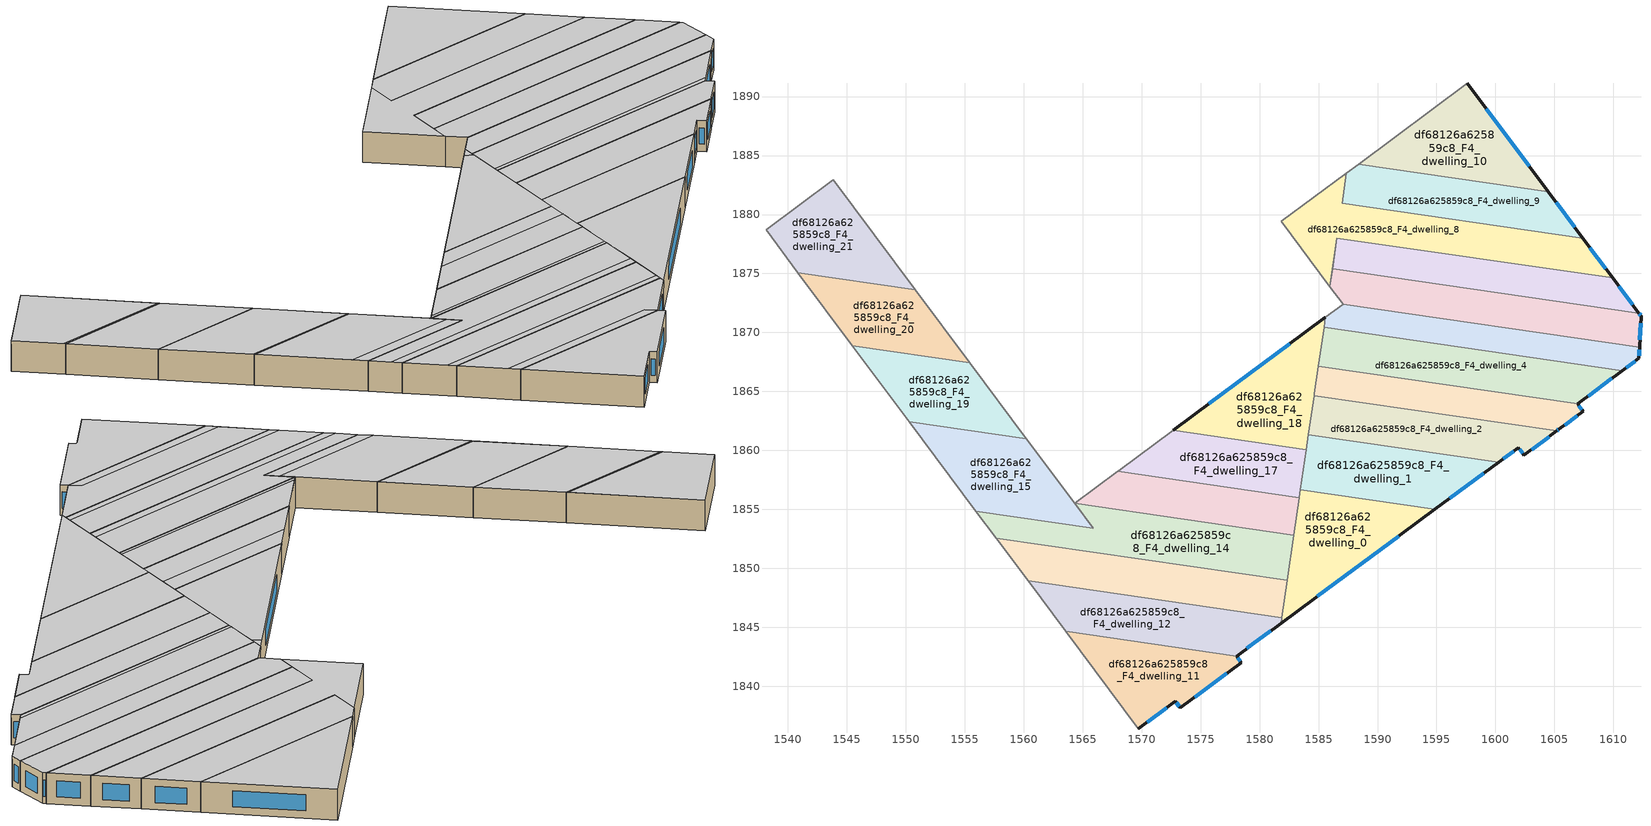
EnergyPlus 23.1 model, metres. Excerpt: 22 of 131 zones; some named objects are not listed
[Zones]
df68126a625859c8_F4_dwelling_0
 floor to df68126a625859c8_F3_dwelling_0 (EU_floor_Construction): 1594.87,1855 1581.83,1845.36 1583.47,1856.66 z12
 wall outside (EU_wall_Construction): 1581.83,1845.36 1594.87,1855 z12:15
 wall to df68126a625859c8_F4_dwelling_1 (EU_wall_Construction): 1594.87,1855 1583.47,1856.66 z12:15
 wall to df68126a625859c8_F4_dwelling_14 (EU_wall_Construction): 1582.91,1852.82 1582.36,1848.98 z12:15
 wall to df68126a625859c8_F4_dwelling_12 (EU_wall_Construction): 1581.9,1845.82 1581.83,1845.36 z12:15
 wall to df68126a625859c8_F4_dwelling_16 (EU_wall_Construction): 1583.37,1855.99 1582.91,1852.82 z12:15
 wall to df68126a625859c8_F4_dwelling_13 (EU_wall_Construction): 1582.35,1848.98 1581.9,1845.82 z12:15
 wall to df68126a625859c8_F4_dwelling_17 (EU_wall_Construction): 1583.47,1856.66 1583.38,1856.03 1583.37,1855.99 z12:15
 window (EU_Window_Construction): 1584.89,1847.63 1591.81,1852.74 z12.7:14.3
 ceiling to df68126a625859c8_F5_dwelling_0 (EU_floor_Construction): 1594.87,1855 1583.47,1856.66 1581.83,1845.36 z15
df68126a625859c8_F4_dwelling_1
 floor to df68126a625859c8_F3_dwelling_1 (EU_floor_Construction): 1600.27,1859 1594.87,1855 1583.47,1856.66 1584.15,1861.33 z12
 wall outside (EU_wall_Construction): 1594.87,1855 1600.27,1859 z12:15
 wall to df68126a625859c8_F4_dwelling_2 (EU_wall_Construction): 1600.27,1859 1584.15,1861.33 z12:15
 wall to df68126a625859c8_F4_dwelling_17 (EU_wall_Construction): 1583.96,1860.06 1583.47,1856.66 z12:15
 wall to df68126a625859c8_F4_dwelling_18 (EU_wall_Construction): 1584.15,1861.33 1583.96,1860.06 z12:15
 window (EU_Window_Construction): 1596.13,1855.94 1599,1858.06 z12.7:14.3
 ceiling to df68126a625859c8_F5_dwelling_1 (EU_floor_Construction): 1600.27,1859 1584.15,1861.33 1583.47,1856.66 1594.87,1855 z15
df68126a625859c8_F4_dwelling_10
 floor to df68126a625859c8_F3_dwelling_10 (EU_floor_Construction): 1597.61,1891.12 1604.46,1881.95 1588.39,1884.28 z12
 wall outside (EU_wall_Construction): 1604.46,1881.95 1597.61,1891.12 z12:15
 wall adiabatic (EU_wall_Construction): 1597.61,1891.12 1588.39,1884.28 z12:15
 wall to df68126a625859c8_F4_dwelling_9 (EU_wall_Construction): 1588.39,1884.28 1604.46,1881.95 z12:15
 window (EU_Window_Construction): 1602.85,1884.11 1599.22,1888.97 z12.7:14.3
 ceiling to df68126a625859c8_F5_dwelling_10 (EU_floor_Construction): 1604.46,1881.95 1597.61,1891.12 1588.39,1884.28 z15
df68126a625859c8_F4_dwelling_11
 floor to df68126a625859c8_F3_dwelling_11 (EU_floor_Construction): 1578.04,1842.56 1578.45,1842.02 1573.27,1838.18 1572.86,1838.73 1569.73,1836.41 1563.57,1844.66 z12
 wall outside (EU_wall_Construction): 1569.73,1836.41 1572.86,1838.73 1573.27,1838.18 1578.45,1842.02 1578.04,1842.56 z12:15
 wall adiabatic (EU_wall_Construction): 1563.57,1844.66 1569.73,1836.41 z12:15
 wall to df68126a625859c8_F4_dwelling_12 (EU_wall_Construction): 1578.04,1842.56 1563.57,1844.66 z12:15
 window (EU_Window_Construction): 1570.46,1836.95 1572.12,1838.19 / 1578.36,1842.14 1578.14,1842.43 / 1574.49,1839.08 1577.24,1841.12 / 1572.95,1838.6 1573.17,1838.31 z12.7:14.3
 ceiling to df68126a625859c8_F5_dwelling_11 (EU_floor_Construction): 1573.27,1838.18 1578.45,1842.02 1578.05,1842.56 1563.57,1844.66 1569.73,1836.41 1572.86,1838.73 z15
df68126a625859c8_F4_dwelling_12
 floor to df68126a625859c8_F3_dwelling_12 (EU_floor_Construction): 1581.9,1845.82 1581.83,1845.36 1578.04,1842.56 1563.57,1844.66 1560.37,1848.94 z12
 wall outside (EU_wall_Construction): 1578.04,1842.56 1581.83,1845.36 z12:15
 wall adiabatic (EU_wall_Construction): 1560.37,1848.94 1563.57,1844.66 z12:15
 wall to df68126a625859c8_F4_dwelling_13 (EU_wall_Construction): 1581.9,1845.82 1560.37,1848.94 z12:15
 window (EU_Window_Construction): 1578.93,1843.22 1580.94,1844.7 z12.7:14.3
 ceiling to df68126a625859c8_F5_dwelling_12 (EU_floor_Construction): 1581.83,1845.36 1581.9,1845.82 1560.37,1848.94 1562.9,1845.56 1577.37,1843.46 1578.04,1842.56 z15
 ceiling to df68126a625859c8_F5_dwelling_11 (EU_floor_Construction): 1578.04,1842.56 1577.37,1843.46 1562.9,1845.56 1563.57,1844.66 z15
df68126a625859c8_F4_dwelling_13
 floor to df68126a625859c8_F3_dwelling_13 (EU_floor_Construction): 1582.35,1848.99 1581.9,1845.82 1560.37,1848.94 1557.66,1852.57 z12
 wall to df68126a625859c8_F4_dwelling_14 (EU_wall_Construction): 1582.35,1848.99 1557.66,1852.57 z12:15
 wall adiabatic (EU_wall_Construction): 1557.66,1852.57 1560.37,1848.94 z12:15
 ceiling to df68126a625859c8_F5_dwelling_13 (EU_floor_Construction): 1581.98,1846.39 1582.35,1848.99 1557.66,1852.57 1559.88,1849.59 z15
 ceiling to df68126a625859c8_F5_dwelling_12 (EU_floor_Construction): 1581.9,1845.82 1581.98,1846.39 1559.88,1849.59 1560.37,1848.94 z15
df68126a625859c8_F4_dwelling_14
 floor to df68126a625859c8_F3_dwelling_14 (EU_floor_Construction): 1582.91,1852.82 1582.35,1848.99 1557.66,1852.57 1555.96,1854.85 1565.91,1853.41 1564.34,1855.51 z12
 wall to df68126a625859c8_F4_dwelling_15 (EU_wall_Construction): 1564.35,1855.51 1565.91,1853.41 1555.96,1854.85 z12:15
 wall to df68126a625859c8_F4_dwelling_16 (EU_wall_Construction): 1582.91,1852.82 1564.34,1855.51 z12:15
 wall adiabatic (EU_wall_Construction): 1555.96,1854.85 1557.66,1852.57 z12:15
 ceiling to df68126a625859c8_F5_dwelling_14 (EU_floor_Construction): 1582.46,1849.69 1582.91,1852.82 1564.34,1855.51 1565.91,1853.41 1555.96,1854.85 1557.06,1853.38 z15
 ceiling to df68126a625859c8_F5_dwelling_13 (EU_floor_Construction): 1582.35,1848.99 1582.4,1849.3 1582.42,1849.47 1582.46,1849.69 1557.06,1853.38 1557.66,1852.57 z15
df68126a625859c8_F4_dwelling_15
 floor to df68126a625859c8_F3_dwelling_15 (EU_floor_Construction): 1560.24,1861.01 1565.91,1853.41 1555.96,1854.85 1550.28,1862.45 z12
 wall adiabatic (EU_wall_Construction): 1550.28,1862.45 1555.96,1854.85 / 1564.34,1855.51 1560.24,1861.01 z12:15
 wall to df68126a625859c8_F4_dwelling_19 (EU_wall_Construction): 1560.24,1861.01 1550.28,1862.45 z12:15
 ceiling to df68126a625859c8_F5_dwelling_15 (EU_floor_Construction): 1565.12,1854.46 1560.24,1861.01 1550.28,1862.45 1555.17,1855.9 z15
 ceiling to df68126a625859c8_F5_dwelling_14 (EU_floor_Construction): 1565.91,1853.41 1564.7,1855.04 1565.12,1854.46 1555.17,1855.9 1555.96,1854.85 z15
 ceiling adiabatic (EU_roof_Construction): 1565.12,1854.46 1564.7,1855.04 1560.24,1861.01 z15
df68126a625859c8_F4_dwelling_16
 floor to df68126a625859c8_F3_dwelling_16 (EU_floor_Construction): 1583.37,1855.99 1582.91,1852.82 1564.34,1855.51 1567.98,1858.21 z12
 wall to df68126a625859c8_F4_dwelling_17 (EU_wall_Construction): 1583.37,1855.99 1567.98,1858.21 z12:15
 wall adiabatic (EU_wall_Construction): 1567.98,1858.21 1564.34,1855.51 z12:15
 ceiling adiabatic (EU_roof_Construction): 1582.96,1853.12 1583.37,1855.99 1567.98,1858.21 1564.69,1855.77 z15
 ceiling to df68126a625859c8_F5_dwelling_14 (EU_floor_Construction): 1582.91,1852.82 1582.96,1853.12 1564.69,1855.77 1564.34,1855.51 z15
df68126a625859c8_F4_dwelling_17
 floor to df68126a625859c8_F3_dwelling_17 (EU_floor_Construction): 1583.96,1860.06 1583.38,1856.03 1583.37,1855.99 1567.98,1858.21 1568.04,1858.26 1572.67,1861.7 z12
 wall adiabatic (EU_wall_Construction): 1572.67,1861.7 1568.04,1858.26 1567.98,1858.21 z12:15
 wall to df68126a625859c8_F4_dwelling_18 (EU_wall_Construction): 1583.96,1860.06 1572.67,1861.7 z12:15
 ceiling to df68126a625859c8_F5_dwelling_17 (EU_floor_Construction): 1583.74,1858.52 1583.96,1860.06 1572.67,1861.69 1570.9,1860.38 z15
 ceiling adiabatic (EU_roof_Construction): 1583.38,1856.03 1583.74,1858.52 1570.9,1860.38 1567.98,1858.21 1583.37,1855.99 z15
df68126a625859c8_F4_dwelling_18
 floor to df68126a625859c8_F3_dwelling_18 (EU_floor_Construction): 1585.59,1871.29 1583.96,1860.06 1572.67,1861.7 z12
 wall outside (EU_wall_Construction): 1585.59,1871.29 1572.67,1861.7 z12:15
 wall to df68126a625859c8_F4_dwelling_2 (EU_wall_Construction): 1584.15,1861.33 1584.63,1864.65 z12:15
 wall to df68126a625859c8_F4_dwelling_3 (EU_wall_Construction): 1584.63,1864.65 1584.65,1864.79 1584.99,1867.13 z12:15
 wall to df68126a625859c8_F4_dwelling_4 (EU_wall_Construction): 1584.99,1867.13 1585.46,1870.43 z12:15
 wall to df68126a625859c8_F4_dwelling_5 (EU_wall_Construction): 1585.47,1870.43 1585.59,1871.29 z12:15
 window (EU_Window_Construction): 1582.56,1869.03 1575.7,1863.95 z12.7:14.3
 ceiling to df68126a625859c8_F5_dwelling_5 (EU_floor_Construction): 1585.43,1870.17 1585.59,1871.28 1584.81,1870.71 z15
 ceiling to df68126a625859c8_F5_dwelling_17 (EU_floor_Construction): 1583.96,1860.06 1585.43,1870.17 1584.81,1870.71 1572.67,1861.69 z15
df68126a625859c8_F4_dwelling_19
 floor to df68126a625859c8_F3_dwelling_19 (EU_floor_Construction): 1555.44,1867.43 1560.24,1861.01 1550.28,1862.45 1545.49,1868.87 z12
 wall to df68126a625859c8_F4_dwelling_20 (EU_wall_Construction): 1555.44,1867.43 1545.49,1868.87 z12:15
 wall adiabatic (EU_wall_Construction): 1560.24,1861.01 1555.44,1867.43 / 1545.49,1868.87 1550.28,1862.45 z12:15
 ceiling to df68126a625859c8_F5_dwelling_18 (EU_floor_Construction): 1560.16,1861.11 1555.44,1867.43 1545.49,1868.87 1550.2,1862.56 z15
 ceiling to df68126a625859c8_F5_dwelling_15 (EU_floor_Construction): 1560.24,1861.01 1560.16,1861.11 1550.2,1862.56 1550.28,1862.45 z15
df68126a625859c8_F4_dwelling_2
 floor to df68126a625859c8_F3_dwelling_2 (EU_floor_Construction): 1605.2,1861.66 1602.41,1859.59 1601.94,1860.24 1600.27,1859 1584.15,1861.33 1584.63,1864.65 z12
 wall outside (EU_wall_Construction): 1600.27,1859 1601.94,1860.24 1602.41,1859.59 1605.2,1861.66 z12:15
 wall to df68126a625859c8_F4_dwelling_3 (EU_wall_Construction): 1605.2,1861.66 1584.63,1864.65 z12:15
 window (EU_Window_Construction): 1603.07,1860.08 1604.55,1861.18 / 1602.05,1860.09 1602.3,1859.74 / 1600.66,1859.29 1601.55,1859.95 z12.7:14.3
 ceiling to df68126a625859c8_F5_dwelling_2 (EU_floor_Construction): 1605.2,1861.66 1584.63,1864.65 1584.15,1861.33 1600.27,1859 1601.94,1860.24 1602.41,1859.59 z15
df68126a625859c8_F4_dwelling_20
 floor to df68126a625859c8_F3_dwelling_20 (EU_floor_Construction): 1550.82,1873.62 1555.44,1867.43 1545.49,1868.87 1540.86,1875.07 z12
 wall to df68126a625859c8_F4_dwelling_21 (EU_wall_Construction): 1550.82,1873.62 1540.86,1875.07 z12:15
 wall adiabatic (EU_wall_Construction): 1555.44,1867.43 1550.82,1873.62 / 1540.86,1875.07 1545.49,1868.87 z12:15
 ceiling to df68126a625859c8_F5_dwelling_19 (EU_floor_Construction): 1555.42,1867.46 1550.82,1873.62 1540.86,1875.07 1545.47,1868.9 z15
 ceiling to df68126a625859c8_F5_dwelling_18 (EU_floor_Construction): 1555.44,1867.43 1555.42,1867.46 1545.47,1868.9 1545.49,1868.87 z15
df68126a625859c8_F4_dwelling_21
 floor to df68126a625859c8_F3_dwelling_21 (EU_floor_Construction): 1543.87,1882.93 1550.82,1873.62 1540.86,1875.07 1538.16,1878.69 z12
 wall adiabatic (EU_wall_Construction): 1550.82,1873.62 1543.87,1882.93 1538.16,1878.69 1540.86,1875.07 z12:15
 ceiling to df68126a625859c8_F5_dwelling_20 (EU_floor_Construction): 1550.67,1873.81 1543.87,1882.93 1538.16,1878.69 1540.72,1875.26 z15
 ceiling to df68126a625859c8_F5_dwelling_19 (EU_floor_Construction): 1550.82,1873.62 1550.67,1873.81 1540.72,1875.26 1540.86,1875.07 z15
df68126a625859c8_F4_dwelling_3
 floor to df68126a625859c8_F3_dwelling_3 (EU_floor_Construction): 1606.96,1863.95 1607.43,1863.31 1605.38,1861.79 1605.2,1861.66 1584.63,1864.65 1584.65,1864.79 1584.99,1867.13 z12
 wall outside (EU_wall_Construction): 1605.2,1861.66 1605.38,1861.79 1607.43,1863.31 1606.96,1863.95 z12:15
 wall to df68126a625859c8_F4_dwelling_4 (EU_wall_Construction): 1606.96,1863.95 1584.99,1867.13 z12:15
 window (EU_Window_Construction): 1607.32,1863.46 1607.07,1863.8 / 1605.86,1862.15 1606.95,1862.96 / 1605.24,1861.69 1605.33,1861.76 z12.7:14.3
 ceiling to df68126a625859c8_F5_dwelling_3 (EU_floor_Construction): 1607.43,1863.31 1606.96,1863.95 1584.99,1867.13 1584.65,1864.79 1584.63,1864.69 1605.26,1861.7 1605.38,1861.79 z15
 ceiling to df68126a625859c8_F5_dwelling_2 (EU_floor_Construction): 1605.26,1861.7 1584.63,1864.69 1584.63,1864.65 1605.2,1861.66 z15
df68126a625859c8_F4_dwelling_4
 floor to df68126a625859c8_F3_dwelling_4 (EU_floor_Construction): 1610.76,1866.76 1606.96,1863.95 1584.99,1867.13 1585.47,1870.43 z12
 wall outside (EU_wall_Construction): 1606.96,1863.95 1610.76,1866.76 z12:15
 wall to df68126a625859c8_F4_dwelling_5 (EU_wall_Construction): 1610.76,1866.76 1585.47,1870.43 z12:15
 window (EU_Window_Construction): 1607.85,1864.61 1609.87,1866.1 z12.7:14.3
 ceiling to df68126a625859c8_F5_dwelling_4 (EU_floor_Construction): 1610.76,1866.76 1585.46,1870.43 1585.04,1867.48 1607.36,1864.25 z15
 ceiling to df68126a625859c8_F5_dwelling_3 (EU_floor_Construction): 1607.36,1864.25 1585.04,1867.48 1584.99,1867.13 1606.96,1863.95 z15
df68126a625859c8_F4_dwelling_5
 floor to df68126a625859c8_F3_dwelling_5 (EU_floor_Construction): 1612.21,1868.75 1612.17,1867.8 1610.76,1866.76 1585.47,1870.43 1585.59,1871.29 1587.08,1872.39 z12
 wall outside (EU_wall_Construction): 1610.76,1866.76 1612.17,1867.8 1612.21,1868.75 z12:15
 wall adiabatic (EU_wall_Construction): 1587.08,1872.39 1585.59,1871.29 z12:15
 wall to df68126a625859c8_F4_dwelling_6 (EU_wall_Construction): 1612.21,1868.75 1587.08,1872.39 z12:15
 window (EU_Window_Construction): 1612.18,1868.02 1612.2,1868.53 / 1611.09,1867 1611.84,1867.56 z12.7:14.3
 ceiling to df68126a625859c8_F5_dwelling_5 (EU_floor_Construction): 1612.16,1867.8 1612.21,1868.75 1587.08,1872.39 1585.59,1871.28 1585.47,1870.43 1610.76,1866.76 z15
df68126a625859c8_F4_dwelling_6
 floor to df68126a625859c8_F3_dwelling_6 (EU_floor_Construction): 1612.16,1871.63 1612.34,1871.4 1612.21,1868.75 1587.08,1872.39 1585.97,1873.89 1586.19,1875.4 z12
 wall outside (EU_wall_Construction): 1612.21,1868.75 1612.34,1871.4 1612.16,1871.63 z12:15
 wall adiabatic (EU_wall_Construction): 1586.19,1875.4 1585.97,1873.89 1587.08,1872.39 z12:15
 wall to df68126a625859c8_F4_dwelling_7 (EU_wall_Construction): 1612.16,1871.63 1586.19,1875.4 z12:15
 window (EU_Window_Construction): 1612.3,1871.45 1612.2,1871.58 / 1612.24,1869.37 1612.31,1870.78 z12.7:14.3
 ceiling to df68126a625859c8_F5_dwelling_6 (EU_floor_Construction): 1612.21,1868.75 1612.34,1871.4 1612.16,1871.63 1586.19,1875.4 1585.97,1873.89 1587.08,1872.39 z15
df68126a625859c8_F4_dwelling_7
 floor to df68126a625859c8_F3_dwelling_7 (EU_floor_Construction): 1609.93,1874.62 1612.16,1871.63 1586.19,1875.4 1586.56,1878.01 z12
 wall outside (EU_wall_Construction): 1612.16,1871.63 1609.93,1874.62 z12:15
 wall adiabatic (EU_wall_Construction): 1586.56,1878.01 1586.19,1875.4 z12:15
 wall to df68126a625859c8_F4_dwelling_8 (EU_wall_Construction): 1609.93,1874.62 1586.56,1878.01 z12:15
 window (EU_Window_Construction): 1611.64,1872.33 1610.46,1873.92 z12.7:14.3
 ceiling to df68126a625859c8_F5_dwelling_7 (EU_floor_Construction): 1612.16,1871.63 1609.93,1874.62 1586.56,1878.01 1586.19,1875.4 z15
df68126a625859c8_F4_dwelling_8
 floor to df68126a625859c8_F3_dwelling_8 (EU_floor_Construction): 1607.42,1877.98 1609.93,1874.62 1586.56,1878.01 1585.97,1873.89 1581.84,1879.42 1587.36,1883.52 1586.99,1880.95 z12
 wall outside (EU_wall_Construction): 1609.93,1874.62 1607.42,1877.98 z12:15
 wall adiabatic (EU_wall_Construction): 1587.36,1883.52 1581.84,1879.42 1585.97,1873.89 1586.56,1878.01 z12:15
 wall to df68126a625859c8_F4_dwelling_9 (EU_wall_Construction): 1607.42,1877.98 1586.99,1880.95 1587.36,1883.52 z12:15
 window (EU_Window_Construction): 1609.34,1875.41 1608.01,1877.19 z12.7:14.3
 ceiling to df68126a625859c8_F5_dwelling_8 (EU_floor_Construction): 1609.93,1874.62 1607.42,1877.98 1586.99,1880.95 1587.36,1883.52 1581.84,1879.42 1585.97,1873.89 1586.56,1878.01 z15
df68126a625859c8_F4_dwelling_9
 floor to df68126a625859c8_F3_dwelling_9 (EU_floor_Construction): 1604.46,1881.95 1607.42,1877.98 1586.99,1880.95 1587.36,1883.52 1588.39,1884.28 z12
 wall outside (EU_wall_Construction): 1607.42,1877.98 1604.46,1881.95 z12:15
 wall adiabatic (EU_wall_Construction): 1588.39,1884.28 1587.36,1883.52 z12:15
 window (EU_Window_Construction): 1606.72,1878.92 1605.15,1881.02 z12.7:14.3
 ceiling to df68126a625859c8_F5_dwelling_9 (EU_floor_Construction): 1607.42,1877.98 1604.46,1881.95 1588.39,1884.28 1587.36,1883.52 1586.99,1880.95 z15
[Building]
EU S2 Campaign: North Axis=0; Terrain=City; Solar Distribution=FullExterior
[Site:Location]
Budapest.Ferenc.Liszt.Intl.AP: Latitude=47.437; Longitude=19.256; Time Zone=1; Elevation=185
[SizingPeriod:WeatherFileDays]
AnnualSizingPeriod: Begin Month=1; Begin Day of Month=1; End Month=12; End Day of Month=31; Day of Week for Start Day=Monday; Use Weather File Daylight Saving Period=No; Use Weather File Rain and Snow Indicators=No
[MATERIAL]
EU_InternalMass_Material: Roughness=MediumRough; Thickness=0.1; Conductivity=1; Density=1800; Specific Heat=900; Thermal Absorptance=0.9; Solar Absorptance=0.7; Visible Absorptance=0.7
[MATERIAL:NOMASS] Roughness=MediumRough; Thermal Absorptance=0.9; Solar Absorptance=0.7; Visible Absorptance=0.7
Name | Thermal Resistance
EU_wall_NoMass | 0.832559
EU_roof_NoMass | 1.39638
EU_floor_NoMass | 0.872794
[WINDOWMATERIAL:SIMPLEGLAZINGSYSTEM]
EU_Window_SimpleGlazing: UFactor=2.79869; Solar Heat Gain Coefficient=0.75; Visible Transmittance=0.75
[CONSTRUCTION]
EU_wall_Construction: EU_wall_NoMass
EU_roof_Construction: EU_roof_NoMass
EU_floor_Construction: EU_floor_NoMass
EU_Window_Construction: EU_Window_SimpleGlazing
EU_InternalMass_Construction: EU_InternalMass_Material
[ZONE] Type=1; Multiplier=1; Ceiling Height=autocalculate; Floor Area=autocalculate; Part of Total Floor Area=Yes
Name | Volume
df68126a625859c8_F4_dwelling_0 | 197.204
df68126a625859c8_F4_dwelling_1 | 197.165
df68126a625859c8_F4_dwelling_10 | 197.195
df68126a625859c8_F4_dwelling_11 | 172.962
df68126a625859c8_F4_dwelling_12 | 208.429
df68126a625859c8_F4_dwelling_13 | 224.082
df68126a625859c8_F4_dwelling_14 | 256.579
df68126a625859c8_F4_dwelling_15 | 202.298
df68126a625859c8_F4_dwelling_16 | 164.551
df68126a625859c8_F4_dwelling_17 | 166.41
df68126a625859c8_F4_dwelling_18 | 194.161
df68126a625859c8_F4_dwelling_19 | 171.014
df68126a625859c8_F4_dwelling_2 | 187.75
df68126a625859c8_F4_dwelling_20 | 165.028
df68126a625859c8_F4_dwelling_21 | 172.174
df68126a625859c8_F4_dwelling_3 | 165.502
df68126a625859c8_F4_dwelling_4 | 238.255
df68126a625859c8_F4_dwelling_5 | 170.121
df68126a625859c8_F4_dwelling_6 | 224.241
df68126a625859c8_F4_dwelling_7 | 197.164
df68126a625859c8_F4_dwelling_8 | 268.359
df68126a625859c8_F4_dwelling_9 | 197.196
[INTERNALMASS] Construction=EU_InternalMass_Construction
Name | Zone or ZoneList | Surface Area
df68126a625859c8_F4_dwelling_0_EU_InternalMass | df68126a625859c8_F4_dwelling_0 | 65.7359
df68126a625859c8_F4_dwelling_1_EU_InternalMass | df68126a625859c8_F4_dwelling_1 | 65.7218
df68126a625859c8_F4_dwelling_2_EU_InternalMass | df68126a625859c8_F4_dwelling_2 | 62.5848
df68126a625859c8_F4_dwelling_3_EU_InternalMass | df68126a625859c8_F4_dwelling_3 | 55.1657
df68126a625859c8_F4_dwelling_4_EU_InternalMass | df68126a625859c8_F4_dwelling_4 | 79.4181
df68126a625859c8_F4_dwelling_5_EU_InternalMass | df68126a625859c8_F4_dwelling_5 | 56.7071
df68126a625859c8_F4_dwelling_6_EU_InternalMass | df68126a625859c8_F4_dwelling_6 | 74.747
df68126a625859c8_F4_dwelling_7_EU_InternalMass | df68126a625859c8_F4_dwelling_7 | 65.7214
df68126a625859c8_F4_dwelling_8_EU_InternalMass | df68126a625859c8_F4_dwelling_8 | 89.4525
df68126a625859c8_F4_dwelling_9_EU_InternalMass | df68126a625859c8_F4_dwelling_9 | 65.732
df68126a625859c8_F4_dwelling_10_EU_InternalMass | df68126a625859c8_F4_dwelling_10 | 65.7317
df68126a625859c8_F4_dwelling_11_EU_InternalMass | df68126a625859c8_F4_dwelling_11 | 57.6538
df68126a625859c8_F4_dwelling_12_EU_InternalMass | df68126a625859c8_F4_dwelling_12 | 69.4764
df68126a625859c8_F4_dwelling_13_EU_InternalMass | df68126a625859c8_F4_dwelling_13 | 74.6961
df68126a625859c8_F4_dwelling_14_EU_InternalMass | df68126a625859c8_F4_dwelling_14 | 85.5329
df68126a625859c8_F4_dwelling_15_EU_InternalMass | df68126a625859c8_F4_dwelling_15 | 67.4444
df68126a625859c8_F4_dwelling_16_EU_InternalMass | df68126a625859c8_F4_dwelling_16 | 54.8477
df68126a625859c8_F4_dwelling_17_EU_InternalMass | df68126a625859c8_F4_dwelling_17 | 55.4741
df68126a625859c8_F4_dwelling_18_EU_InternalMass | df68126a625859c8_F4_dwelling_18 | 64.7172
df68126a625859c8_F4_dwelling_19_EU_InternalMass | df68126a625859c8_F4_dwelling_19 | 57.0052
df68126a625859c8_F4_dwelling_20_EU_InternalMass | df68126a625859c8_F4_dwelling_20 | 55.0047
df68126a625859c8_F4_dwelling_21_EU_InternalMass | df68126a625859c8_F4_dwelling_21 | 57.3952
[OTHEREQUIPMENT] Fuel Type=Electricity; Design Level Calculation Method=Watts/Area; Power per Zone Floor Area=1; Fraction Latent=0; Fraction Radiant=0; Fraction Lost=0; Carbon Dioxide Generation Rate=0; EndUse Subcategory=EU_Step8_InternalGains
Name | Zone or ZoneList or Space or SpaceList | Schedule
EU_Step8_InternalGain_df68126a625859c8_F4_dwelling_0_f000 | df68126a625859c8_F4_dwelling_0 | EU_Step8_GainSchedule_df68126a625859c8_F4_dwelling_0_f000
EU_Step8_InternalGain_df68126a625859c8_F4_dwelling_1_f000 | df68126a625859c8_F4_dwelling_1 | EU_Step8_GainSchedule_df68126a625859c8_F4_dwelling_1_f000
EU_Step8_InternalGain_df68126a625859c8_F4_dwelling_2_f000 | df68126a625859c8_F4_dwelling_2 | EU_Step8_GainSchedule_df68126a625859c8_F4_dwelling_2_f000
EU_Step8_InternalGain_df68126a625859c8_F4_dwelling_3_f000 | df68126a625859c8_F4_dwelling_3 | EU_Step8_GainSchedule_df68126a625859c8_F4_dwelling_3_f000
EU_Step8_InternalGain_df68126a625859c8_F4_dwelling_4_f000 | df68126a625859c8_F4_dwelling_4 | EU_Step8_GainSchedule_df68126a625859c8_F4_dwelling_4_f000
EU_Step8_InternalGain_df68126a625859c8_F4_dwelling_5_f000 | df68126a625859c8_F4_dwelling_5 | EU_Step8_GainSchedule_df68126a625859c8_F4_dwelling_5_f000
EU_Step8_InternalGain_df68126a625859c8_F4_dwelling_6_f000 | df68126a625859c8_F4_dwelling_6 | EU_Step8_GainSchedule_df68126a625859c8_F4_dwelling_6_f000
EU_Step8_InternalGain_df68126a625859c8_F4_dwelling_7_f000 | df68126a625859c8_F4_dwelling_7 | EU_Step8_GainSchedule_df68126a625859c8_F4_dwelling_7_f000
EU_Step8_InternalGain_df68126a625859c8_F4_dwelling_8_f000 | df68126a625859c8_F4_dwelling_8 | EU_Step8_GainSchedule_df68126a625859c8_F4_dwelling_8_f000
EU_Step8_InternalGain_df68126a625859c8_F4_dwelling_9_f000 | df68126a625859c8_F4_dwelling_9 | EU_Step8_GainSchedule_df68126a625859c8_F4_dwelling_9_f000
EU_Step8_InternalGain_df68126a625859c8_F4_dwelling_10_f000 | df68126a625859c8_F4_dwelling_10 | EU_Step8_GainSchedule_df68126a625859c8_F4_dwelling_10_f000
EU_Step8_InternalGain_df68126a625859c8_F4_dwelling_11_f000 | df68126a625859c8_F4_dwelling_11 | EU_Step8_GainSchedule_df68126a625859c8_F4_dwelling_11_f000
EU_Step8_InternalGain_df68126a625859c8_F4_dwelling_12_f000 | df68126a625859c8_F4_dwelling_12 | EU_Step8_GainSchedule_df68126a625859c8_F4_dwelling_12_f000
EU_Step8_InternalGain_df68126a625859c8_F4_dwelling_13_f000 | df68126a625859c8_F4_dwelling_13 | EU_Step8_GainSchedule_df68126a625859c8_F4_dwelling_13_f000
EU_Step8_InternalGain_df68126a625859c8_F4_dwelling_14_f000 | df68126a625859c8_F4_dwelling_14 | EU_Step8_GainSchedule_df68126a625859c8_F4_dwelling_14_f000
EU_Step8_InternalGain_df68126a625859c8_F4_dwelling_15_f000 | df68126a625859c8_F4_dwelling_15 | EU_Step8_GainSchedule_df68126a625859c8_F4_dwelling_15_f000
EU_Step8_InternalGain_df68126a625859c8_F4_dwelling_16_f000 | df68126a625859c8_F4_dwelling_16 | EU_Step8_GainSchedule_df68126a625859c8_F4_dwelling_16_f000
EU_Step8_InternalGain_df68126a625859c8_F4_dwelling_17_f000 | df68126a625859c8_F4_dwelling_17 | EU_Step8_GainSchedule_df68126a625859c8_F4_dwelling_17_f000
EU_Step8_InternalGain_df68126a625859c8_F4_dwelling_18_f000 | df68126a625859c8_F4_dwelling_18 | EU_Step8_GainSchedule_df68126a625859c8_F4_dwelling_18_f000
EU_Step8_InternalGain_df68126a625859c8_F4_dwelling_19_f000 | df68126a625859c8_F4_dwelling_19 | EU_Step8_GainSchedule_df68126a625859c8_F4_dwelling_19_f000
EU_Step8_InternalGain_df68126a625859c8_F4_dwelling_20_f000 | df68126a625859c8_F4_dwelling_20 | EU_Step8_GainSchedule_df68126a625859c8_F4_dwelling_20_f000
EU_Step8_InternalGain_df68126a625859c8_F4_dwelling_21_f000 | df68126a625859c8_F4_dwelling_21 | EU_Step8_GainSchedule_df68126a625859c8_F4_dwelling_21_f000
[ZONEVENTILATION:DESIGNFLOWRATE] Schedule=EU_AlwaysOn; Design Flow Rate Calculation Method=AirChanges/Hour; Air Changes per Hour=0.475469; Ventilation Type=Natural; Fan Pressure Rise=0; Fan Total Efficiency=1; Constant Term Coefficient=1; Temperature Term Coefficient=0; Velocity Term Coefficient=0; Velocity Squared Term Coefficient=0; Minimum Indoor Temperature=-100; Maximum Indoor Temperature=100; Delta Temperature=-100; Minimum Outdoor Temperature=-100; Maximum Outdoor Temperature=100; Maximum Wind Speed=40
Name | Zone or ZoneList or Space or SpaceList
EU_ConstantAir_df68126a625859c8_F4_dwelling_0 | df68126a625859c8_F4_dwelling_0
EU_ConstantAir_df68126a625859c8_F4_dwelling_1 | df68126a625859c8_F4_dwelling_1
EU_ConstantAir_df68126a625859c8_F4_dwelling_2 | df68126a625859c8_F4_dwelling_2
EU_ConstantAir_df68126a625859c8_F4_dwelling_3 | df68126a625859c8_F4_dwelling_3
EU_ConstantAir_df68126a625859c8_F4_dwelling_4 | df68126a625859c8_F4_dwelling_4
EU_ConstantAir_df68126a625859c8_F4_dwelling_5 | df68126a625859c8_F4_dwelling_5
EU_ConstantAir_df68126a625859c8_F4_dwelling_6 | df68126a625859c8_F4_dwelling_6
EU_ConstantAir_df68126a625859c8_F4_dwelling_7 | df68126a625859c8_F4_dwelling_7
EU_ConstantAir_df68126a625859c8_F4_dwelling_8 | df68126a625859c8_F4_dwelling_8
EU_ConstantAir_df68126a625859c8_F4_dwelling_9 | df68126a625859c8_F4_dwelling_9
EU_ConstantAir_df68126a625859c8_F4_dwelling_10 | df68126a625859c8_F4_dwelling_10
EU_ConstantAir_df68126a625859c8_F4_dwelling_11 | df68126a625859c8_F4_dwelling_11
EU_ConstantAir_df68126a625859c8_F4_dwelling_12 | df68126a625859c8_F4_dwelling_12
EU_ConstantAir_df68126a625859c8_F4_dwelling_13 | df68126a625859c8_F4_dwelling_13
EU_ConstantAir_df68126a625859c8_F4_dwelling_14 | df68126a625859c8_F4_dwelling_14
EU_ConstantAir_df68126a625859c8_F4_dwelling_15 | df68126a625859c8_F4_dwelling_15
EU_ConstantAir_df68126a625859c8_F4_dwelling_16 | df68126a625859c8_F4_dwelling_16
EU_ConstantAir_df68126a625859c8_F4_dwelling_17 | df68126a625859c8_F4_dwelling_17
EU_ConstantAir_df68126a625859c8_F4_dwelling_18 | df68126a625859c8_F4_dwelling_18
EU_ConstantAir_df68126a625859c8_F4_dwelling_19 | df68126a625859c8_F4_dwelling_19
EU_ConstantAir_df68126a625859c8_F4_dwelling_20 | df68126a625859c8_F4_dwelling_20
EU_ConstantAir_df68126a625859c8_F4_dwelling_21 | df68126a625859c8_F4_dwelling_21
[HVACTEMPLATE:ZONE:IDEALLOADSAIRSYSTEM] System Availability Schedule=EU_AlwaysOn; Maximum Heating Supply Air Temperature=50; Minimum Cooling Supply Air Temperature=13; Maximum Heating Supply Air Humidity Ratio=0.0156; Minimum Cooling Supply Air Humidity Ratio=0.0077; Heating Limit=NoLimit; Cooling Limit=NoLimit; Heating Availability Schedule=EU_AlwaysOn; Cooling Availability Schedule=EU_CoolingOff; Dehumidification Control Type=ConstantSensibleHeatRatio; Cooling Sensible Heat Ratio=0.7; Dehumidification Setpoint=60; Humidification Control Type=None; Humidification Setpoint=30; Outdoor Air Method=None; Outdoor Air Flow Rate per Person=0.00944; Outdoor Air Flow Rate per Zone Floor Area=0; Outdoor Air Flow Rate per Zone=0; Demand Controlled Ventilation Type=None; Outdoor Air Economizer Type=NoEconomizer; Heat Recovery Type=None; Sensible Heat Recovery Effectiveness=0.7; Latent Heat Recovery Effectiveness=0.65
Name | Template Thermostat
df68126a625859c8_F4_dwelling_0 | EU_HeatOnly_df68126a625859c8_F4_dwelling_0
df68126a625859c8_F4_dwelling_1 | EU_HeatOnly_df68126a625859c8_F4_dwelling_1
df68126a625859c8_F4_dwelling_2 | EU_HeatOnly_df68126a625859c8_F4_dwelling_2
df68126a625859c8_F4_dwelling_3 | EU_HeatOnly_df68126a625859c8_F4_dwelling_3
df68126a625859c8_F4_dwelling_4 | EU_HeatOnly_df68126a625859c8_F4_dwelling_4
df68126a625859c8_F4_dwelling_5 | EU_HeatOnly_df68126a625859c8_F4_dwelling_5
df68126a625859c8_F4_dwelling_6 | EU_HeatOnly_df68126a625859c8_F4_dwelling_6
df68126a625859c8_F4_dwelling_7 | EU_HeatOnly_df68126a625859c8_F4_dwelling_7
df68126a625859c8_F4_dwelling_8 | EU_HeatOnly_df68126a625859c8_F4_dwelling_8
df68126a625859c8_F4_dwelling_9 | EU_HeatOnly_df68126a625859c8_F4_dwelling_9
df68126a625859c8_F4_dwelling_10 | EU_HeatOnly_df68126a625859c8_F4_dwelling_10
df68126a625859c8_F4_dwelling_11 | EU_HeatOnly_df68126a625859c8_F4_dwelling_11
df68126a625859c8_F4_dwelling_12 | EU_HeatOnly_df68126a625859c8_F4_dwelling_12
df68126a625859c8_F4_dwelling_13 | EU_HeatOnly_df68126a625859c8_F4_dwelling_13
df68126a625859c8_F4_dwelling_14 | EU_HeatOnly_df68126a625859c8_F4_dwelling_14
df68126a625859c8_F4_dwelling_15 | EU_HeatOnly_df68126a625859c8_F4_dwelling_15
df68126a625859c8_F4_dwelling_16 | EU_HeatOnly_df68126a625859c8_F4_dwelling_16
df68126a625859c8_F4_dwelling_17 | EU_HeatOnly_df68126a625859c8_F4_dwelling_17
df68126a625859c8_F4_dwelling_18 | EU_HeatOnly_df68126a625859c8_F4_dwelling_18
df68126a625859c8_F4_dwelling_19 | EU_HeatOnly_df68126a625859c8_F4_dwelling_19
df68126a625859c8_F4_dwelling_20 | EU_HeatOnly_df68126a625859c8_F4_dwelling_20
df68126a625859c8_F4_dwelling_21 | EU_HeatOnly_df68126a625859c8_F4_dwelling_21
[SIZING:ZONE] Zone Cooling Design Supply Air Temperature Input Method=SupplyAirTemperature; Zone Cooling Design Supply Air Temperature=13; Zone Heating Design Supply Air Temperature Input Method=SupplyAirTemperature; Zone Heating Design Supply Air Temperature=50; Zone Cooling Design Supply Air Humidity Ratio=0.008; Zone Heating Design Supply Air Humidity Ratio=0.008; Cooling Design Air Flow Method=DesignDay; Cooling Design Air Flow Rate=0; Cooling Minimum Air Flow per Zone Floor Area=0.000762; Cooling Minimum Air Flow=0; Cooling Minimum Air Flow Fraction=0.2; Heating Design Air Flow Method=DesignDay; Heating Design Air Flow Rate=0; Heating Maximum Air Flow per Zone Floor Area=0.002032; Heating Maximum Air Flow=0.141576; Heating Maximum Air Flow Fraction=0.3; Account for Dedicated Outdoor Air System=No; Dedicated Outdoor Air System Control Strategy=NeutralSupplyAir; Dedicated Outdoor Air Low Setpoint Temperature for Design=autosize; Dedicated Outdoor Air High Setpoint Temperature for Design=autosize; Zone Load Sizing Method=Sensible Load Only No Latent Load; Zone Latent Cooling Design Supply Air Humidity Ratio Input Method=HumidityRatioDifference; Zone Cooling Design Supply Air Humidity Ratio Difference=0.005; Zone Latent Heating Design Supply Air Humidity Ratio Input Method=HumidityRatioDifference; Zone Humidification Design Supply Air Humidity Ratio Difference=0.005
df68126a625859c8_F4_dwelling_0; df68126a625859c8_F4_dwelling_1; df68126a625859c8_F4_dwelling_2; df68126a625859c8_F4_dwelling_3; df68126a625859c8_F4_dwelling_4; df68126a625859c8_F4_dwelling_5; df68126a625859c8_F4_dwelling_6; df68126a625859c8_F4_dwelling_7; df68126a625859c8_F4_dwelling_8; df68126a625859c8_F4_dwelling_9; df68126a625859c8_F4_dwelling_10; df68126a625859c8_F4_dwelling_11; df68126a625859c8_F4_dwelling_12; df68126a625859c8_F4_dwelling_13; df68126a625859c8_F4_dwelling_14; df68126a625859c8_F4_dwelling_15; df68126a625859c8_F4_dwelling_16; df68126a625859c8_F4_dwelling_17; df68126a625859c8_F4_dwelling_18; df68126a625859c8_F4_dwelling_19; df68126a625859c8_F4_dwelling_20; df68126a625859c8_F4_dwelling_21
[SCHEDULE:CONSTANT]
Name | Hourly Value
EU_AlwaysOn | 1
EU_CoolingOff | 0
[SCHEDULE:FILE] Column Number=1; Rows to Skip at Top=0; Number of Hours of Data=8760; Column Separator=Comma; Interpolate to Timestep=No; Minutes per Item=60; Adjust Schedule for Daylight Savings=Yes
Name | File
EU_Step8_GainSchedule_df68126a625859c8_F4_dwelling_0_f000 | ../../schedules/df68126a625859c8/df68126a625859c8_F4_dwelling_0_f000_gain.csv
EU_Step8_GainSchedule_df68126a625859c8_F4_dwelling_1_f000 | ../../schedules/df68126a625859c8/df68126a625859c8_F4_dwelling_1_f000_gain.csv
EU_Step8_GainSchedule_df68126a625859c8_F4_dwelling_2_f000 | ../../schedules/df68126a625859c8/df68126a625859c8_F4_dwelling_2_f000_gain.csv
EU_Step8_GainSchedule_df68126a625859c8_F4_dwelling_3_f000 | ../../schedules/df68126a625859c8/df68126a625859c8_F4_dwelling_3_f000_gain.csv
EU_Step8_GainSchedule_df68126a625859c8_F4_dwelling_4_f000 | ../../schedules/df68126a625859c8/df68126a625859c8_F4_dwelling_4_f000_gain.csv
EU_Step8_GainSchedule_df68126a625859c8_F4_dwelling_5_f000 | ../../schedules/df68126a625859c8/df68126a625859c8_F4_dwelling_5_f000_gain.csv
EU_Step8_GainSchedule_df68126a625859c8_F4_dwelling_6_f000 | ../../schedules/df68126a625859c8/df68126a625859c8_F4_dwelling_6_f000_gain.csv
EU_Step8_GainSchedule_df68126a625859c8_F4_dwelling_7_f000 | ../../schedules/df68126a625859c8/df68126a625859c8_F4_dwelling_7_f000_gain.csv
EU_Step8_GainSchedule_df68126a625859c8_F4_dwelling_8_f000 | ../../schedules/df68126a625859c8/df68126a625859c8_F4_dwelling_8_f000_gain.csv
EU_Step8_GainSchedule_df68126a625859c8_F4_dwelling_9_f000 | ../../schedules/df68126a625859c8/df68126a625859c8_F4_dwelling_9_f000_gain.csv
EU_Step8_GainSchedule_df68126a625859c8_F4_dwelling_10_f000 | ../../schedules/df68126a625859c8/df68126a625859c8_F4_dwelling_10_f000_gain.csv
EU_Step8_GainSchedule_df68126a625859c8_F4_dwelling_11_f000 | ../../schedules/df68126a625859c8/df68126a625859c8_F4_dwelling_11_f000_gain.csv
EU_Step8_GainSchedule_df68126a625859c8_F4_dwelling_12_f000 | ../../schedules/df68126a625859c8/df68126a625859c8_F4_dwelling_12_f000_gain.csv
EU_Step8_GainSchedule_df68126a625859c8_F4_dwelling_13_f000 | ../../schedules/df68126a625859c8/df68126a625859c8_F4_dwelling_13_f000_gain.csv
EU_Step8_GainSchedule_df68126a625859c8_F4_dwelling_14_f000 | ../../schedules/df68126a625859c8/df68126a625859c8_F4_dwelling_14_f000_gain.csv
EU_Step8_GainSchedule_df68126a625859c8_F4_dwelling_15_f000 | ../../schedules/df68126a625859c8/df68126a625859c8_F4_dwelling_15_f000_gain.csv
EU_Step8_GainSchedule_df68126a625859c8_F4_dwelling_16_f000 | ../../schedules/df68126a625859c8/df68126a625859c8_F4_dwelling_16_f000_gain.csv
EU_Step8_GainSchedule_df68126a625859c8_F4_dwelling_17_f000 | ../../schedules/df68126a625859c8/df68126a625859c8_F4_dwelling_17_f000_gain.csv
EU_Step8_GainSchedule_df68126a625859c8_F4_dwelling_18_f000 | ../../schedules/df68126a625859c8/df68126a625859c8_F4_dwelling_18_f000_gain.csv
EU_Step8_GainSchedule_df68126a625859c8_F4_dwelling_19_f000 | ../../schedules/df68126a625859c8/df68126a625859c8_F4_dwelling_19_f000_gain.csv
EU_Step8_GainSchedule_df68126a625859c8_F4_dwelling_20_f000 | ../../schedules/df68126a625859c8/df68126a625859c8_F4_dwelling_20_f000_gain.csv
EU_Step8_GainSchedule_df68126a625859c8_F4_dwelling_21_f000 | ../../schedules/df68126a625859c8/df68126a625859c8_F4_dwelling_21_f000_gain.csv
